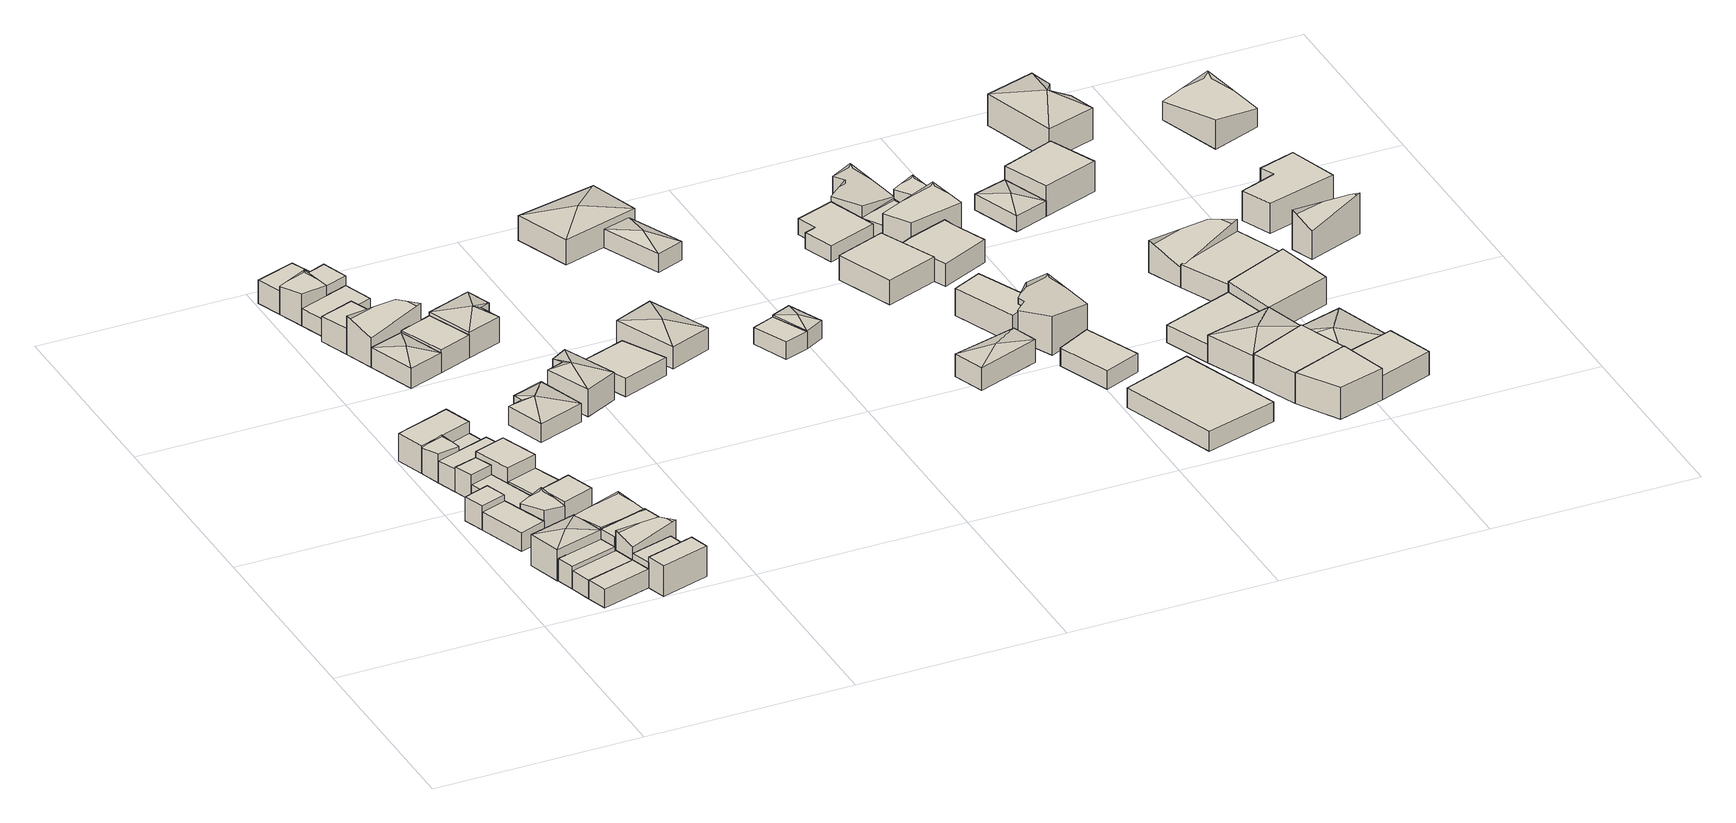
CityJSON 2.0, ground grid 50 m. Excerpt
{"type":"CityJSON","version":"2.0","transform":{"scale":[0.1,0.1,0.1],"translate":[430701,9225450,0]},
"CityObjects":{
"building1":{"type":"Building","attributes":{"Building Type":"Residential","Roof Shape":"flat","Roof Material":"Concrete Glazed Tile","Roof Material Code":1,"Roof Direction":"southwest","Building Height":5.97,"Roof Slope":9.4,"Footprint Area":35.3,"Solar PV Capacity Low":4.42,"Solar PV Capacity High":5.81,"Solar Annual Energy Low":6374,"Solar Annual Energy High":8400,"Suitable PV Area":26.39},"geometry":[{"type":"MultiSurface","lod":"2.2","boundaries":[[[0,1,2,3]],[[3,2,4,5]],[[2,1,6,4]],[[1,0,7,6]],[[0,3,5,7]],[[5,4,6,7]]]}]},
"building2":{"type":"Building","attributes":{"Building Type":"Residential","Roof Shape":"shed","Roof Material":"Concrete Glazed Tile","Roof Material Code":1,"Roof Direction":"southwest","Building Height":4.53,"Roof Slope":10.8,"Footprint Area":82.16,"Solar PV Capacity Low":10.29,"Solar PV Capacity High":13.51,"Solar Annual Energy Low":14834,"Solar Annual Energy High":19550,"Suitable PV Area":61.42},"geometry":[{"type":"MultiSurface","lod":"2.2","boundaries":[[[3,2,8,9]],[[9,8,10,11]],[[8,2,12,10]],[[2,3,13,12]],[[3,9,11,13]],[[11,10,12,13]]]}]},
"building3":{"type":"Building","attributes":{"Building Type":"Residential","Roof Shape":"hip","Roof Material":"Concrete Glazed Tile","Roof Material Code":1,"Roof Direction":"southwest","Building Height":7.78,"Roof Slope":23.1,"Footprint Area":104.64,"Solar PV Capacity Low":13.1,"Solar PV Capacity High":17.21,"Solar Annual Energy Low":18893,"Solar Annual Energy High":24899,"Suitable PV Area":78.22},"geometry":[{"type":"MultiSurface","lod":"2.2","boundaries":[[[14,15,16,17]],[[17,16,18,19]],[[16,15,20,18]],[[15,14,21,20]],[[14,17,19,21]],[[19,18,22]],[[18,20,22]],[[20,21,22]],[[21,19,22]]]}]},
"building4":{"type":"Building","attributes":{"Building Type":"Residential","Roof Shape":"shed","Roof Material":"Concrete Glazed Tile","Roof Material Code":1,"Roof Direction":"southwest","Building Height":5.47,"Roof Slope":16.7,"Footprint Area":54.41,"Solar PV Capacity Low":6.81,"Solar PV Capacity High":8.95,"Solar Annual Energy Low":9823,"Solar Annual Energy High":12946,"Suitable PV Area":40.67},"geometry":[{"type":"MultiSurface","lod":"2.2","boundaries":[[[17,23,24,25]],[[25,24,26,27]],[[24,23,28,26]],[[23,17,29,28]],[[17,25,27,29]],[[27,26,28,29]]]}]},
"building5":{"type":"Building","attributes":{"Building Type":"Residential","Roof Shape":"flat","Roof Material":"Concrete Glazed Tile","Roof Material Code":1,"Roof Direction":"southwest","Building Height":4.74,"Roof Slope":8.3,"Footprint Area":62.97,"Solar PV Capacity Low":7.88,"Solar PV Capacity High":10.36,"Solar Annual Energy Low":11370,"Solar Annual Energy High":14984,"Suitable PV Area":47.07},"geometry":[{"type":"MultiSurface","lod":"2.2","boundaries":[[[30,31,32,33]],[[33,32,34,35]],[[32,31,36,34]],[[31,30,37,36]],[[30,33,35,37]],[[35,34,36,37]]]}]},
"building6":{"type":"Building","attributes":{"Building Type":"Residential","Roof Shape":"flat","Roof Material":"Concrete Glazed Tile","Roof Material Code":1,"Roof Direction":"southwest","Building Height":4.65,"Roof Slope":8.5,"Footprint Area":68.17,"Solar PV Capacity Low":8.54,"Solar PV Capacity High":11.21,"Solar Annual Energy Low":12307,"Solar Annual Energy High":16220,"Suitable PV Area":50.96},"geometry":[{"type":"MultiSurface","lod":"2.2","boundaries":[[[38,24,31,30]],[[30,31,39,40]],[[31,24,41,39]],[[24,38,42,41]],[[38,30,40,42]],[[40,39,41,42]]]}]},
"building7":{"type":"Building","attributes":{"Building Type":"Residential","Roof Shape":"gable","Roof Material":"Concrete Glazed Tile","Roof Material Code":1,"Roof Direction":"southwest","Building Height":6.53,"Roof Slope":26.3,"Footprint Area":30.92,"Solar PV Capacity Low":3.87,"Solar PV Capacity High":5.08,"Solar Annual Energy Low":5582,"Solar Annual Energy High":7356,"Suitable PV Area":23.11},"geometry":[{"type":"MultiSurface","lod":"2.2","boundaries":[[[43,44,45,46]],[[46,45,47,48]],[[45,44,49,47]],[[44,43,50,49]],[[43,46,48,50]],[[48,47,49,50]]]}]},
"building8":{"type":"Building","attributes":{"Building Type":"Residential","Roof Shape":"shed","Roof Material":"Concrete Glazed Tile","Roof Material Code":1,"Roof Direction":"southwest","Building Height":6.14,"Roof Slope":17.9,"Footprint Area":29.72,"Solar PV Capacity Low":3.72,"Solar PV Capacity High":4.89,"Solar Annual Energy Low":5366,"Solar Annual Energy High":7072,"Suitable PV Area":22.22},"geometry":[{"type":"MultiSurface","lod":"2.2","boundaries":[[[51,52,53,54]],[[54,53,55,56]],[[53,52,57,55]],[[52,51,58,57]],[[51,54,56,58]],[[56,55,57,58]]]}]},
"building9":{"type":"Building","attributes":{"Building Type":"Residential","Roof Shape":"flat","Roof Material":"Concrete Glazed Tile","Roof Material Code":1,"Roof Direction":"southwest","Building Height":4,"Roof Slope":13.4,"Footprint Area":91.62,"Solar PV Capacity Low":11.47,"Solar PV Capacity High":15.07,"Solar Annual Energy Low":16541,"Solar Annual Energy High":21799,"Suitable PV Area":68.48},"geometry":[{"type":"MultiSurface","lod":"2.2","boundaries":[[[53,0,3,59,60,54]],[[54,60,61,62]],[[60,59,63,61]],[[59,3,64,63]],[[3,0,65,64]],[[0,53,66,65]],[[53,54,62,66]],[[62,61,63,64,65,66]]]}]},
"building10":{"type":"Building","attributes":{"Building Type":"Residential","Roof Shape":"gable","Roof Material":"Concrete Glazed Tile","Roof Material Code":1,"Roof Direction":"southwest","Building Height":5.98,"Roof Slope":34.2,"Footprint Area":44.26,"Solar PV Capacity Low":5.54,"Solar PV Capacity High":7.28,"Solar Annual Energy Low":7990,"Solar Annual Energy High":10530,"Suitable PV Area":33.08},"geometry":[{"type":"MultiSurface","lod":"2.2","boundaries":[[[67,59,9,68]],[[68,9,69,70]],[[9,59,71,69]],[[59,67,72,71]],[[67,68,70,72]],[[70,69,71,72]]]}]},
"building11":{"type":"Building","attributes":{"Building Type":"Residential","Roof Shape":"flat","Roof Material":"Concrete Glazed Tile","Roof Material Code":1,"Roof Direction":"southwest","Building Height":6.99,"Roof Slope":5.5,"Footprint Area":100.98,"Solar PV Capacity Low":12.64,"Solar PV Capacity High":16.61,"Solar Annual Energy Low":18231,"Solar Annual Energy High":24027,"Suitable PV Area":75.48},"geometry":[{"type":"MultiSurface","lod":"2.2","boundaries":[[[73,74,44,75]],[[75,44,76,77]],[[44,74,78,76]],[[74,73,79,78]],[[73,75,77,79]],[[77,76,78,79]]]}]},
"building12":{"type":"Building","attributes":{"Building Type":"Residential","Roof Shape":"shed","Roof Material":"Concrete Glazed Tile","Roof Material Code":1,"Roof Direction":"southwest","Building Height":5.39,"Roof Slope":18.7,"Footprint Area":74.22,"Solar PV Capacity Low":9.29,"Solar PV Capacity High":12.21,"Solar Annual Energy Low":13400,"Solar Annual Energy High":17660,"Suitable PV Area":55.48},"geometry":[{"type":"MultiSurface","lod":"2.2","boundaries":[[[52,80,81,45]],[[45,81,82,83]],[[81,80,84,82]],[[80,52,85,84]],[[52,45,83,85]],[[83,82,84,85]]]}]},
"building13":{"type":"Building","attributes":{"Building Type":"Residential","Roof Shape":"flat","Roof Material":"Concrete Glazed Tile","Roof Material Code":1,"Roof Direction":"southwest","Building Height":4.09,"Roof Slope":6.6,"Footprint Area":41.52,"Solar PV Capacity Low":5.2,"Solar PV Capacity High":6.83,"Solar Annual Energy Low":7497,"Solar Annual Energy High":9880,"Suitable PV Area":31.04},"geometry":[{"type":"MultiSurface","lod":"2.2","boundaries":[[[75,43,46,81]],[[81,46,86,87]],[[46,43,88,86]],[[43,75,89,88]],[[75,81,87,89]],[[87,86,88,89]]]}]},
"building14":{"type":"Building","attributes":{"Building Type":"Residential","Roof Shape":"flat","Roof Material":"Clay Tile Shingle","Roof Material Code":3,"Roof Direction":"southwest","Building Height":6.3,"Roof Slope":10.6,"Footprint Area":54.49,"Solar PV Capacity Low":6.82,"Solar PV Capacity High":8.96,"Solar Annual Energy Low":9837,"Solar Annual Energy High":12965,"Suitable PV Area":40.73},"geometry":[{"type":"MultiSurface","lod":"2.2","boundaries":[[[90,30,33,91]],[[91,33,92,93]],[[33,30,94,92]],[[30,90,95,94]],[[90,91,93,95]],[[93,92,94,95]]]}]},
"building15":{"type":"Building","attributes":{"Building Type":"Residential","Roof Shape":"shed","Roof Material":"Concrete Glazed Tile","Roof Material Code":1,"Roof Direction":"southwest","Building Height":7.51,"Roof Slope":14.4,"Footprint Area":80.77,"Solar PV Capacity Low":10.11,"Solar PV Capacity High":13.28,"Solar Annual Energy Low":14582,"Solar Annual Energy High":19218,"Suitable PV Area":60.37},"geometry":[{"type":"MultiSurface","lod":"2.2","boundaries":[[[96,97,98,80,99,51]],[[51,99,100,101]],[[99,80,102,100]],[[80,98,103,102]],[[98,97,104,103]],[[97,96,105,104]],[[96,51,101,105]],[[101,100,102,103,104,105]]]}]},
"building16":{"type":"Building","attributes":{"Building Type":"Residential","Roof Shape":"shed","Roof Material":"Concrete Glazed Tile","Roof Material Code":1,"Roof Direction":"southwest","Building Height":7.92,"Roof Slope":10.6,"Footprint Area":57.51,"Solar PV Capacity Low":7.2,"Solar PV Capacity High":9.46,"Solar Annual Energy Low":10383,"Solar Annual Energy High":13684,"Suitable PV Area":42.99},"geometry":[{"type":"MultiSurface","lod":"2.2","boundaries":[[[106,17,25,38,107]],[[107,38,108,109]],[[38,25,110,108]],[[25,17,111,110]],[[17,106,112,111]],[[106,107,109,112]],[[109,108,110,111,112]]]}]},
"building17":{"type":"Building","attributes":{"Building Type":"Residential","Roof Shape":"gable","Roof Material":"Concrete Glazed Tile","Roof Material Code":1,"Roof Direction":"southwest","Building Height":7.46,"Roof Slope":29.3,"Footprint Area":107.85,"Solar PV Capacity Low":13.5,"Solar PV Capacity High":17.74,"Solar Annual Energy Low":19471,"Solar Annual Energy High":25661,"Suitable PV Area":80.61},"geometry":[{"type":"MultiSurface","lod":"2.2","boundaries":[[[17,106,113,14]],[[14,113,114,115]],[[113,106,116,114]],[[106,17,117,116]],[[17,14,115,117]],[[115,114,116,117]]]}]},
"building18":{"type":"Building","attributes":{"Building Type":"Residential","Roof Shape":"shed","Roof Material":"Clay Tile Shingle","Roof Material Code":3,"Roof Direction":"southwest","Building Height":4.3,"Roof Slope":17.1,"Footprint Area":82.78,"Solar PV Capacity Low":10.36,"Solar PV Capacity High":13.61,"Solar Annual Energy Low":14946,"Solar Annual Energy High":19697,"Suitable PV Area":61.88},"geometry":[{"type":"MultiSurface","lod":"2.2","boundaries":[[[97,96,67,118]],[[118,67,119,120]],[[67,96,121,119]],[[96,97,122,121]],[[97,118,120,122]],[[120,119,121,122]]]}]},
"building19":{"type":"Building","attributes":{"Building Type":"Residential","Roof Shape":"flat","Roof Material":"Clay Tile Shingle","Roof Material Code":3,"Roof Direction":"southwest","Building Height":7.68,"Roof Slope":14.6,"Footprint Area":61.36,"Solar PV Capacity Low":7.68,"Solar PV Capacity High":10.09,"Solar Annual Energy Low":11078,"Solar Annual Energy High":14600,"Suitable PV Area":45.87},"geometry":[{"type":"MultiSurface","lod":"2.2","boundaries":[[[123,33,124,125]],[[125,124,126,127]],[[124,33,128,126]],[[33,123,129,128]],[[123,125,127,129]],[[127,126,128,129]]]}]},
"building20":{"type":"Building","attributes":{"Building Type":"Residential","Roof Shape":"gable","Roof Material":"Concrete Glazed Tile","Roof Material Code":1,"Roof Direction":"southwest","Building Height":7.89,"Roof Slope":28.9,"Footprint Area":67.42,"Solar PV Capacity Low":8.44,"Solar PV Capacity High":11.09,"Solar Annual Energy Low":12173,"Solar Annual Energy High":16043,"Suitable PV Area":50.4},"geometry":[{"type":"MultiSurface","lod":"2.2","boundaries":[[[107,38,30,130]],[[130,30,131,132]],[[30,38,133,131]],[[38,107,134,133]],[[107,130,132,134]],[[132,131,133,134]]]}]},
"building21":{"type":"Building","attributes":{"Building Type":"Residential","Roof Shape":"flat","Roof Material":"Concrete Glazed Tile","Roof Material Code":1,"Roof Direction":"southwest","Building Height":6.98,"Roof Slope":5.3,"Footprint Area":59.63,"Solar PV Capacity Low":7.47,"Solar PV Capacity High":9.81,"Solar Annual Energy Low":10765,"Solar Annual Energy High":14188,"Suitable PV Area":44.57},"geometry":[{"type":"MultiSurface","lod":"2.2","boundaries":[[[118,67,68,135]],[[135,68,136,137]],[[68,67,138,136]],[[67,118,139,138]],[[118,135,137,139]],[[137,136,138,139]]]}]},
"building22":{"type":"Building","attributes":{"Building Type":"Residential","Roof Shape":"gable","Roof Material":"Concrete Glazed Tile","Roof Material Code":1,"Roof Direction":"southwest","Building Height":7.04,"Roof Slope":25.9,"Footprint Area":48.81,"Solar PV Capacity Low":6.11,"Solar PV Capacity High":8.03,"Solar Annual Energy Low":8813,"Solar Annual Energy High":11614,"Suitable PV Area":36.49},"geometry":[{"type":"MultiSurface","lod":"2.2","boundaries":[[[140,141,142,143]],[[143,142,144,145]],[[142,141,146,144]],[[141,140,147,146]],[[140,143,145,147]],[[145,144,146,147]]]}]},
"building23":{"type":"Building","attributes":{"Building Type":"Residential","Roof Shape":"shed","Roof Material":"Concrete Glazed Tile","Roof Material Code":1,"Roof Direction":"southwest","Building Height":6.28,"Roof Slope":12.7,"Footprint Area":67.42,"Solar PV Capacity Low":8.44,"Solar PV Capacity High":11.09,"Solar Annual Energy Low":12172,"Solar Annual Energy High":16042,"Suitable PV Area":50.4},"geometry":[{"type":"MultiSurface","lod":"2.2","boundaries":[[[148,149,150,151]],[[151,150,152,153]],[[150,149,154,152]],[[149,148,155,154]],[[148,151,153,155]],[[153,152,154,155]]]}]},
"building24":{"type":"Building","attributes":{"Building Type":"Residential","Roof Shape":"hip","Roof Material":"Concrete Glazed Tile","Roof Material Code":1,"Roof Direction":"southwest","Building Height":4.96,"Roof Slope":27.2,"Footprint Area":107.95,"Solar PV Capacity Low":13.52,"Solar PV Capacity High":17.75,"Solar Annual Energy Low":19490,"Solar Annual Energy High":25687,"Suitable PV Area":80.7},"geometry":[{"type":"MultiSurface","lod":"2.2","boundaries":[[[156,157,158,159]],[[159,158,160,161]],[[158,157,162,160]],[[157,156,163,162]],[[156,159,161,163]],[[161,160,164]],[[160,162,164]],[[162,163,164]],[[163,161,164]]]}]},
"building25":{"type":"Building","attributes":{"Building Type":"Residential","Roof Shape":"shed","Roof Material":"Concrete Glazed Tile","Roof Material Code":1,"Roof Direction":"southwest","Building Height":5.67,"Roof Slope":15.8,"Footprint Area":66.38,"Solar PV Capacity Low":8.31,"Solar PV Capacity High":10.92,"Solar Annual Energy Low":11984,"Solar Annual Energy High":15794,"Suitable PV Area":49.62},"geometry":[{"type":"MultiSurface","lod":"2.2","boundaries":[[[165,166,141,167]],[[167,141,168,169]],[[141,166,170,168]],[[166,165,171,170]],[[165,167,169,171]],[[169,168,170,171]]]}]},
"building26":{"type":"Building","attributes":{"Building Type":"Residential","Roof Shape":"flat","Roof Material":"Concrete Glazed Tile","Roof Material Code":1,"Roof Direction":"southwest","Building Height":4.38,"Roof Slope":13.4,"Footprint Area":99.55,"Solar PV Capacity Low":12.46,"Solar PV Capacity High":16.37,"Solar Annual Energy Low":17974,"Solar Annual Energy High":23688,"Suitable PV Area":74.42},"geometry":[{"type":"MultiSurface","lod":"2.2","boundaries":[[[172,142,173,174]],[[174,173,175,176]],[[173,142,177,175]],[[142,172,178,177]],[[172,174,176,178]],[[176,175,177,178]]]}]},
"building27":{"type":"Building","attributes":{"Building Type":"Residential","Roof Shape":"gable","Roof Material":"Concrete Glazed Tile","Roof Material Code":1,"Roof Direction":"southwest","Building Height":7.41,"Roof Slope":26.7,"Footprint Area":111.31,"Solar PV Capacity Low":13.94,"Solar PV Capacity High":18.31,"Solar Annual Energy Low":20097,"Solar Annual Energy High":26486,"Suitable PV Area":83.21},"geometry":[{"type":"MultiSurface","lod":"2.2","boundaries":[[[179,150,157,180]],[[180,157,181,182]],[[157,150,183,181]],[[150,179,184,183]],[[179,180,182,184]],[[182,181,183,184]]]}]},
"building28":{"type":"Building","attributes":{"Building Type":"Residential","Roof Shape":"flat","Roof Material":"Concrete Glazed Tile","Roof Material Code":1,"Roof Direction":"southwest","Building Height":6.79,"Roof Slope":8.2,"Footprint Area":39.91,"Solar PV Capacity Low":5,"Solar PV Capacity High":6.56,"Solar Annual Energy Low":7206,"Solar Annual Energy High":9496,"Suitable PV Area":29.83},"geometry":[{"type":"MultiSurface","lod":"2.2","boundaries":[[[185,140,143,172]],[[172,143,186,187]],[[143,140,188,186]],[[140,185,189,188]],[[185,172,187,189]],[[187,186,188,189]]]}]},
"building29":{"type":"Building","attributes":{"Building Type":"Residential","Roof Shape":"hip","Roof Material":"Concrete Glazed Tile","Roof Material Code":1,"Roof Direction":"southwest","Building Height":4.72,"Roof Slope":27.5,"Footprint Area":139.56,"Solar PV Capacity Low":17.47,"Solar PV Capacity High":22.95,"Solar Annual Energy Low":25197,"Solar Annual Energy High":33208,"Suitable PV Area":104.32},"geometry":[{"type":"MultiSurface","lod":"2.2","boundaries":[[[190,191,192,193,194,195]],[[195,194,196,197]],[[194,193,198,196]],[[193,192,199,198]],[[192,191,200,199]],[[191,190,201,200]],[[190,195,197,201]],[[197,196,202]],[[196,198,202]],[[198,199,202]],[[199,200,202]],[[200,201,202]],[[201,197,202]]]}]},
"building30":{"type":"Building","attributes":{"Building Type":"Residential","Roof Shape":"shed","Roof Material":"Concrete Glazed Tile","Roof Material Code":1,"Roof Direction":"southwest","Building Height":5.47,"Roof Slope":16.6,"Footprint Area":102.98,"Solar PV Capacity Low":12.89,"Solar PV Capacity High":16.93,"Solar Annual Energy Low":18592,"Solar Annual Energy High":24502,"Suitable PV Area":76.97},"geometry":[{"type":"MultiSurface","lod":"2.2","boundaries":[[[203,156,159,204]],[[204,159,205,206]],[[159,156,207,205]],[[156,203,208,207]],[[203,204,206,208]],[[206,205,207,208]]]}]},
"building31":{"type":"Building","attributes":{"Building Type":"Residential","Roof Shape":"hip","Roof Material":"Concrete Glazed Tile","Roof Material Code":1,"Roof Direction":"southwest","Building Height":6.41,"Roof Slope":23.9,"Footprint Area":124.69,"Solar PV Capacity Low":15.61,"Solar PV Capacity High":20.51,"Solar Annual Energy Low":22513,"Solar Annual Energy High":29670,"Suitable PV Area":93.21},"geometry":[{"type":"MultiSurface","lod":"2.2","boundaries":[[[209,210,211,203,204,212]],[[212,204,213,214]],[[204,203,215,213]],[[203,211,216,215]],[[211,210,217,216]],[[210,209,218,217]],[[209,212,214,218]],[[214,213,219]],[[213,215,219]],[[215,216,219]],[[216,217,219]],[[217,218,219]],[[218,214,219]]]}]},
"building32":{"type":"Building","attributes":{"Building Type":"Residential","Roof Shape":"hip","Roof Material":"Concrete Glazed Tile","Roof Material Code":1,"Roof Direction":"southwest","Building Height":6.86,"Roof Slope":24.6,"Footprint Area":112.87,"Solar PV Capacity Low":14.13,"Solar PV Capacity High":18.56,"Solar Annual Energy Low":20378,"Solar Annual Energy High":26857,"Suitable PV Area":84.37},"geometry":[{"type":"MultiSurface","lod":"2.2","boundaries":[[[220,221,222,223,224,225]],[[225,224,226,227]],[[224,223,228,226]],[[223,222,229,228]],[[222,221,230,229]],[[221,220,231,230]],[[220,225,227,231]],[[227,226,232]],[[226,228,232]],[[228,229,232]],[[229,230,232]],[[230,231,232]],[[231,227,232]]]}]},
"building33":{"type":"Building","attributes":{"Building Type":"Residential","Roof Shape":"shed","Roof Material":"Concrete Glazed Tile","Roof Material Code":1,"Roof Direction":"southwest","Building Height":4.25,"Roof Slope":13.9,"Footprint Area":141.46,"Solar PV Capacity Low":17.71,"Solar PV Capacity High":23.26,"Solar Annual Energy Low":25539,"Solar Annual Energy High":33659,"Suitable PV Area":105.74},"geometry":[{"type":"MultiSurface","lod":"2.2","boundaries":[[[233,234,235,236]],[[236,235,237,238]],[[235,234,239,237]],[[234,233,240,239]],[[233,236,238,240]],[[238,237,239,240]]]}]},
"building34":{"type":"Building","attributes":{"Building Type":"Residential","Roof Shape":"hip","Roof Material":"Concrete Glazed Tile","Roof Material Code":1,"Roof Direction":"southwest","Building Height":5.49,"Roof Slope":21.9,"Footprint Area":178.25,"Solar PV Capacity Low":22.32,"Solar PV Capacity High":29.31,"Solar Annual Energy Low":32182,"Solar Annual Energy High":42413,"Suitable PV Area":133.24},"geometry":[{"type":"MultiSurface","lod":"2.2","boundaries":[[[241,242,243,244]],[[244,243,245,246]],[[243,242,247,245]],[[242,241,248,247]],[[241,244,246,248]],[[246,245,249]],[[245,247,249]],[[247,248,249]],[[248,246,249]]]}]},
"building35":{"type":"Building","attributes":{"Building Type":"Residential","Roof Shape":"hip","Roof Material":"Concrete Glazed Tile","Roof Material Code":1,"Roof Direction":"southwest","Building Height":6.19,"Roof Slope":27.7,"Footprint Area":270.93,"Solar PV Capacity Low":33.92,"Solar PV Capacity High":44.55,"Solar Annual Energy Low":48915,"Solar Annual Energy High":64466,"Suitable PV Area":202.52},"geometry":[{"type":"MultiSurface","lod":"2.2","boundaries":[[[250,251,252,253]],[[253,252,254,255]],[[252,251,256,254]],[[251,250,257,256]],[[250,253,255,257]],[[255,254,258]],[[254,256,258]],[[256,257,258]],[[257,255,258]]]}]},
"building36":{"type":"Building","attributes":{"Building Type":"Residential","Roof Shape":"shed","Roof Material":"Concrete Glazed Tile","Roof Material Code":1,"Roof Direction":"southwest","Building Height":4.12,"Roof Slope":15,"Footprint Area":59.63,"Solar PV Capacity Low":7.47,"Solar PV Capacity High":9.81,"Solar Annual Energy Low":10766,"Solar Annual Energy High":14188,"Suitable PV Area":44.57},"geometry":[{"type":"MultiSurface","lod":"2.2","boundaries":[[[259,260,261,262]],[[262,261,263,264]],[[261,260,265,263]],[[260,259,266,265]],[[259,262,264,266]],[[264,263,265,266]]]}]},
"building37":{"type":"Building","attributes":{"Building Type":"Residential","Roof Shape":"hip","Roof Material":"Concrete Glazed Tile","Roof Material Code":1,"Roof Direction":"southwest","Building Height":4.67,"Roof Slope":25,"Footprint Area":108.48,"Solar PV Capacity Low":13.58,"Solar PV Capacity High":17.84,"Solar Annual Energy Low":19586,"Solar Annual Energy High":25812,"Suitable PV Area":81.09},"geometry":[{"type":"MultiSurface","lod":"2.2","boundaries":[[[267,268,269,270]],[[270,269,271,272]],[[269,268,273,271]],[[268,267,274,273]],[[267,270,272,274]],[[272,271,275]],[[271,273,275]],[[273,274,275]],[[274,272,275]]]}]},
"building38":{"type":"Building","attributes":{"Building Type":"Residential","Roof Shape":"hip","Roof Material":"Concrete Glazed Tile","Roof Material Code":1,"Roof Direction":"southwest","Building Height":4.53,"Roof Slope":23.6,"Footprint Area":50.25,"Solar PV Capacity Low":6.29,"Solar PV Capacity High":8.26,"Solar Annual Energy Low":9072,"Solar Annual Energy High":11956,"Suitable PV Area":37.56},"geometry":[{"type":"MultiSurface","lod":"2.2","boundaries":[[[260,276,277,261]],[[261,277,278,279]],[[277,276,280,278]],[[276,260,281,280]],[[260,261,279,281]],[[279,278,282]],[[278,280,282]],[[280,281,282]],[[281,279,282]]]}]},
"building39":{"type":"Building","attributes":{"Building Type":"Residential","Roof Shape":"hip","Roof Material":"Concrete Glazed Tile","Roof Material Code":1,"Roof Direction":"southwest","Building Height":5.69,"Roof Slope":22,"Footprint Area":120.3,"Solar PV Capacity Low":15.06,"Solar PV Capacity High":19.78,"Solar Annual Energy Low":21719,"Solar Annual Energy High":28624,"Suitable PV Area":89.92},"geometry":[{"type":"MultiSurface","lod":"2.2","boundaries":[[[283,284,285,286]],[[286,285,287,288]],[[285,284,289,287]],[[284,283,290,289]],[[283,286,288,290]],[[288,287,291]],[[287,289,291]],[[289,290,291]],[[290,288,291]]]}]},
"building40":{"type":"Building","attributes":{"Building Type":"Residential","Roof Shape":"flat","Roof Material":"Concrete Glazed Tile","Roof Material Code":1,"Roof Direction":"southwest","Building Height":6.17,"Roof Slope":5.8,"Footprint Area":197.35,"Solar PV Capacity Low":24.71,"Solar PV Capacity High":32.45,"Solar Annual Energy Low":35631,"Solar Annual Energy High":46958,"Suitable PV Area":147.52},"geometry":[{"type":"MultiSurface","lod":"2.2","boundaries":[[[292,293,294,295]],[[295,294,296,297]],[[294,293,298,296]],[[293,292,299,298]],[[292,295,297,299]],[[297,296,298,299]]]}]},
"building41":{"type":"Building","attributes":{"Building Type":"Residential","Roof Shape":"flat","Roof Material":"Concrete Glazed Tile","Roof Material Code":1,"Roof Direction":"southwest","Building Height":4.01,"Roof Slope":5.2,"Footprint Area":148.77,"Solar PV Capacity Low":18.63,"Solar PV Capacity High":24.46,"Solar Annual Energy Low":26859,"Solar Annual Energy High":35398,"Suitable PV Area":111.2},"geometry":[{"type":"MultiSurface","lod":"2.2","boundaries":[[[300,301,302,303,304,305]],[[305,304,306,307]],[[304,303,308,306]],[[303,302,309,308]],[[302,301,310,309]],[[301,300,311,310]],[[300,305,307,311]],[[307,306,308,309,310,311]]]}]},
"building42":{"type":"Building","attributes":{"Building Type":"Residential","Roof Shape":"shed","Roof Material":"Concrete Glazed Tile","Roof Material Code":1,"Roof Direction":"southwest","Building Height":6.71,"Roof Slope":18.1,"Footprint Area":127.02,"Solar PV Capacity Low":15.9,"Solar PV Capacity High":20.89,"Solar Annual Energy Low":22932,"Solar Annual Energy High":30222,"Suitable PV Area":94.94},"geometry":[{"type":"MultiSurface","lod":"2.2","boundaries":[[[312,313,314,315,316,317]],[[317,316,318,319]],[[316,315,320,318]],[[315,314,321,320]],[[314,313,322,321]],[[313,312,323,322]],[[312,317,319,323]],[[319,318,320,321,322,323]]]}]},
"building43":{"type":"Building","attributes":{"Building Type":"Residential","Roof Shape":"flat","Roof Material":"Concrete Glazed Tile","Roof Material Code":1,"Roof Direction":"southwest","Building Height":4.59,"Roof Slope":8.3,"Footprint Area":135.42,"Solar PV Capacity Low":16.96,"Solar PV Capacity High":22.27,"Solar Annual Energy Low":24449,"Solar Annual Energy High":32221,"Suitable PV Area":101.22},"geometry":[{"type":"MultiSurface","lod":"2.2","boundaries":[[[324,325,326,327]],[[327,326,328,329]],[[326,325,330,328]],[[325,324,331,330]],[[324,327,329,331]],[[329,328,330,331]]]}]},
"building44":{"type":"Building","attributes":{"Building Type":"Residential","Roof Shape":"gable","Roof Material":"Concrete Glazed Tile","Roof Material Code":1,"Roof Direction":"southwest","Building Height":7.47,"Roof Slope":31.9,"Footprint Area":146.38,"Solar PV Capacity Low":18.33,"Solar PV Capacity High":24.07,"Solar Annual Energy Low":26427,"Solar Annual Energy High":34829,"Suitable PV Area":109.42},"geometry":[{"type":"MultiSurface","lod":"2.2","boundaries":[[[332,333,315,314,313,334,335]],[[335,334,336,337]],[[334,313,338,336]],[[313,314,339,338]],[[314,315,340,339]],[[315,333,341,340]],[[333,332,342,341]],[[332,335,337,342]],[[337,336,338,339,340,341,342]]]}]},
"building45":{"type":"Building","attributes":{"Building Type":"Residential","Roof Shape":"flat","Roof Material":"Concrete Glazed Tile","Roof Material Code":1,"Roof Direction":"southwest","Building Height":5.69,"Roof Slope":10.2,"Footprint Area":163.65,"Solar PV Capacity Low":20.49,"Solar PV Capacity High":26.91,"Solar Annual Energy Low":29546,"Solar Annual Energy High":38939,"Suitable PV Area":122.33},"geometry":[{"type":"MultiSurface","lod":"2.2","boundaries":[[[343,293,344,345,346,347,348]],[[348,347,349,350]],[[347,346,351,349]],[[346,345,352,351]],[[345,344,353,352]],[[344,293,354,353]],[[293,343,355,354]],[[343,348,350,355]],[[350,349,351,352,353,354,355]]]}]},
"building46":{"type":"Building","attributes":{"Building Type":"Residential","Roof Shape":"flat","Roof Material":"Concrete Glazed Tile","Roof Material Code":1,"Roof Direction":"southwest","Building Height":5.02,"Roof Slope":13.2,"Footprint Area":469.18,"Solar PV Capacity Low":58.74,"Solar PV Capacity High":77.16,"Solar Annual Energy Low":84707,"Solar Annual Energy High":111637,"Suitable PV Area":350.71},"geometry":[{"type":"MultiSurface","lod":"2.2","boundaries":[[[356,357,358,359]],[[359,358,360,361]],[[358,357,362,360]],[[357,356,363,362]],[[356,359,361,363]],[[361,360,362,363]]]}]},
"building47":{"type":"Building","attributes":{"Building Type":"Residential","Roof Shape":"gable","Roof Material":"Concrete Glazed Tile","Roof Material Code":1,"Roof Direction":"southwest","Building Height":4.11,"Roof Slope":25.7,"Footprint Area":58.19,"Solar PV Capacity Low":7.29,"Solar PV Capacity High":9.57,"Solar Annual Energy Low":10505,"Solar Annual Energy High":13845,"Suitable PV Area":43.5},"geometry":[{"type":"MultiSurface","lod":"2.2","boundaries":[[[364,365,366,367]],[[367,366,368,369]],[[366,365,370,368]],[[365,364,371,370]],[[364,367,369,371]],[[369,368,370,371]]]}]},
"building48":{"type":"Building","attributes":{"Building Type":"Residential","Roof Shape":"gable","Roof Material":"Concrete Glazed Tile","Roof Material Code":1,"Roof Direction":"southwest","Building Height":5.29,"Roof Slope":32.5,"Footprint Area":110.41,"Solar PV Capacity Low":13.82,"Solar PV Capacity High":18.16,"Solar Annual Energy Low":19933,"Solar Annual Energy High":26270,"Suitable PV Area":82.53},"geometry":[{"type":"MultiSurface","lod":"2.2","boundaries":[[[372,373,374,300,365,364]],[[364,365,375,376]],[[365,300,377,375]],[[300,374,378,377]],[[374,373,379,378]],[[373,372,380,379]],[[372,364,376,380]],[[376,375,377,378,379,380]]]}]},
"building49":{"type":"Building","attributes":{"Building Type":"Residential","Roof Shape":"gable","Roof Material":"Concrete Glazed Tile","Roof Material Code":1,"Roof Direction":"southwest","Building Height":7.84,"Roof Slope":34.4,"Footprint Area":131.34,"Solar PV Capacity Low":16.44,"Solar PV Capacity High":21.6,"Solar Annual Energy Low":23713,"Solar Annual Energy High":31251,"Suitable PV Area":98.18},"geometry":[{"type":"MultiSurface","lod":"2.2","boundaries":[[[381,366,348,382]],[[382,348,383,384]],[[348,366,385,383]],[[366,381,386,385]],[[381,382,384,386]],[[384,383,385,386]]]}]},
"building50":{"type":"Building","attributes":{"Building Type":"Residential","Roof Shape":"gable","Roof Material":"Concrete Glazed Tile","Roof Material Code":1,"Roof Direction":"southwest","Building Height":7.12,"Roof Slope":31.8,"Footprint Area":34.16,"Solar PV Capacity Low":4.28,"Solar PV Capacity High":5.62,"Solar Annual Energy Low":6168,"Solar Annual Energy High":8129,"Suitable PV Area":25.54},"geometry":[{"type":"MultiSurface","lod":"2.2","boundaries":[[[387,364,367,381]],[[381,367,388,389]],[[367,364,390,388]],[[364,387,391,390]],[[387,381,389,391]],[[389,388,390,391]]]}]},
"building51":{"type":"Building","attributes":{"Building Type":"Residential","Roof Shape":"hip","Roof Material":"Concrete Glazed Tile","Roof Material Code":1,"Roof Direction":"southwest","Building Height":7.03,"Roof Slope":20,"Footprint Area":194.74,"Solar PV Capacity Low":24.38,"Solar PV Capacity High":32.03,"Solar Annual Energy Low":35160,"Solar Annual Energy High":46338,"Suitable PV Area":145.57},"geometry":[{"type":"MultiSurface","lod":"2.2","boundaries":[[[392,393,394,395]],[[395,394,396,397]],[[394,393,398,396]],[[393,392,399,398]],[[392,395,397,399]],[[397,396,400]],[[396,398,400]],[[398,399,400]],[[399,397,400]]]}]},
"building52":{"type":"Building","attributes":{"Building Type":"Residential","Roof Shape":"shed","Roof Material":"Concrete Glazed Tile","Roof Material Code":1,"Roof Direction":"southwest","Building Height":4.2,"Roof Slope":13.2,"Footprint Area":233.7,"Solar PV Capacity Low":29.26,"Solar PV Capacity High":38.43,"Solar Annual Energy Low":42192,"Solar Annual Energy High":55606,"Suitable PV Area":174.69},"geometry":[{"type":"MultiSurface","lod":"2.2","boundaries":[[[401,395,394,402]],[[402,394,403,404]],[[394,395,405,403]],[[395,401,406,405]],[[401,402,404,406]],[[404,403,405,406]]]}]},
"building53":{"type":"Building","attributes":{"Building Type":"Residential","Roof Shape":"hip","Roof Material":"Concrete Glazed Tile","Roof Material Code":1,"Roof Direction":"southwest","Building Height":4.05,"Roof Slope":29.7,"Footprint Area":109.04,"Solar PV Capacity Low":13.65,"Solar PV Capacity High":17.93,"Solar Annual Energy Low":19687,"Solar Annual Energy High":25946,"Suitable PV Area":81.51},"geometry":[{"type":"MultiSurface","lod":"2.2","boundaries":[[[407,408,409,410]],[[410,409,411,412]],[[409,408,413,411]],[[408,407,414,413]],[[407,410,412,414]],[[412,411,415]],[[411,413,415]],[[413,414,415]],[[414,412,415]]]}]},
"building54":{"type":"Building","attributes":{"Building Type":"Residential","Roof Shape":"shed","Roof Material":"Concrete Glazed Tile","Roof Material Code":1,"Roof Direction":"southwest","Building Height":7.35,"Roof Slope":12.4,"Footprint Area":196.01,"Solar PV Capacity Low":24.54,"Solar PV Capacity High":32.23,"Solar Annual Energy Low":35389,"Solar Annual Energy High":46640,"Suitable PV Area":146.52},"geometry":[{"type":"MultiSurface","lod":"2.2","boundaries":[[[416,417,393,392]],[[392,393,418,419]],[[393,417,420,418]],[[417,416,421,420]],[[416,392,419,421]],[[419,418,420,421]]]}]},
"building55":{"type":"Building","attributes":{"Building Type":"Residential","Roof Shape":"shed","Roof Material":"Concrete Glazed Tile","Roof Material Code":1,"Roof Direction":"southwest","Building Height":7.72,"Roof Slope":10.8,"Footprint Area":162.85,"Solar PV Capacity Low":20.39,"Solar PV Capacity High":26.78,"Solar Annual Energy Low":29402,"Solar Annual Energy High":38750,"Suitable PV Area":121.73},"geometry":[{"type":"MultiSurface","lod":"2.2","boundaries":[[[422,423,417,416]],[[416,417,424,425]],[[417,423,426,424]],[[423,422,427,426]],[[422,416,425,427]],[[425,424,426,427]]]}]},
"building56":{"type":"Building","attributes":{"Building Type":"Residential","Roof Shape":"shed","Roof Material":"Concrete Glazed Tile","Roof Material Code":1,"Roof Direction":"southwest","Building Height":7.27,"Roof Slope":14.7,"Footprint Area":184.04,"Solar PV Capacity Low":23.04,"Solar PV Capacity High":30.26,"Solar Annual Energy Low":33227,"Solar Annual Energy High":43790,"Suitable PV Area":137.57},"geometry":[{"type":"MultiSurface","lod":"2.2","boundaries":[[[408,428,429,409]],[[409,429,430,431]],[[429,428,432,430]],[[428,408,433,432]],[[408,409,431,433]],[[431,430,432,433]]]}]},
"building57":{"type":"Building","attributes":{"Building Type":"Residential","Roof Shape":"hip","Roof Material":"Concrete Glazed Tile","Roof Material Code":1,"Roof Direction":"southwest","Building Height":4.21,"Roof Slope":24.4,"Footprint Area":224.94,"Solar PV Capacity Low":28.16,"Solar PV Capacity High":36.99,"Solar Annual Energy Low":40611,"Solar Annual Energy High":53522,"Suitable PV Area":168.14},"geometry":[{"type":"MultiSurface","lod":"2.2","boundaries":[[[393,417,434,435,436]],[[436,435,437,438]],[[435,434,439,437]],[[434,417,440,439]],[[417,393,441,440]],[[393,436,438,441]],[[438,437,442]],[[437,439,442]],[[439,440,442]],[[440,441,442]],[[441,438,442]]]}]},
"building58":{"type":"Building","attributes":{"Building Type":"Residential","Roof Shape":"gable","Roof Material":"Concrete Glazed Tile","Roof Material Code":1,"Roof Direction":"southwest","Building Height":5.13,"Roof Slope":25.4,"Footprint Area":162.61,"Solar PV Capacity Low":20.36,"Solar PV Capacity High":26.74,"Solar Annual Energy Low":29358,"Solar Annual Energy High":38691,"Suitable PV Area":121.55},"geometry":[{"type":"MultiSurface","lod":"2.2","boundaries":[[[443,444,445,446]],[[446,445,447,448]],[[445,444,449,447]],[[444,443,450,449]],[[443,446,448,450]],[[448,447,449,450]]]}]},
"building59":{"type":"Building","attributes":{"Building Type":"Residential","Roof Shape":"shed","Roof Material":"Concrete Glazed Tile","Roof Material Code":1,"Roof Direction":"southwest","Building Height":5.65,"Roof Slope":16.2,"Footprint Area":174.78,"Solar PV Capacity Low":21.88,"Solar PV Capacity High":28.74,"Solar Annual Energy Low":31555,"Solar Annual Energy High":41587,"Suitable PV Area":130.65},"geometry":[{"type":"MultiSurface","lod":"2.2","boundaries":[[[417,423,451,434]],[[434,451,452,453]],[[451,423,454,452]],[[423,417,455,454]],[[417,434,453,455]],[[453,452,454,455]]]}]},
"building60":{"type":"Building","attributes":{"Building Type":"Residential","Roof Shape":"shed","Roof Material":"Concrete Glazed Tile","Roof Material Code":1,"Roof Direction":"southwest","Building Height":5.61,"Roof Slope":14.2,"Footprint Area":245.55,"Solar PV Capacity Low":30.74,"Solar PV Capacity High":40.38,"Solar Annual Energy Low":44333,"Solar Annual Energy High":58427,"Suitable PV Area":183.55},"geometry":[{"type":"MultiSurface","lod":"2.2","boundaries":[[[402,456,444,443]],[[443,444,457,458]],[[444,456,459,457]],[[456,402,460,459]],[[402,443,458,460]],[[458,457,459,460]]]}]},
"building61":{"type":"Building","attributes":{"Building Type":"Residential","Roof Shape":"flat","Roof Material":"Concrete Glazed Tile","Roof Material Code":1,"Roof Direction":"southwest","Building Height":6.95,"Roof Slope":7.8,"Footprint Area":246.78,"Solar PV Capacity Low":30.9,"Solar PV Capacity High":40.58,"Solar Annual Energy Low":44554,"Solar Annual Energy High":58719,"Suitable PV Area":184.47},"geometry":[{"type":"MultiSurface","lod":"2.2","boundaries":[[[461,456,402,394]],[[394,402,462,463]],[[402,456,464,462]],[[456,461,465,464]],[[461,394,463,465]],[[463,462,464,465]]]}]},
"building62":{"type":"Building","attributes":{"Building Type":"Residential","Roof Shape":"hip","Roof Material":"Concrete Glazed Tile","Roof Material Code":1,"Roof Direction":"southwest","Building Height":7.95,"Roof Slope":25.4,"Footprint Area":221.33,"Solar PV Capacity Low":27.71,"Solar PV Capacity High":36.4,"Solar Annual Energy Low":39959,"Solar Annual Energy High":52663,"Suitable PV Area":165.44},"geometry":[{"type":"MultiSurface","lod":"2.2","boundaries":[[[466,467,468,469,470,471,472,473]],[[473,472,474,475]],[[472,471,476,474]],[[471,470,477,476]],[[470,469,478,477]],[[469,468,479,478]],[[468,467,480,479]],[[467,466,481,480]],[[466,473,475,481]],[[475,474,482]],[[474,476,482]],[[476,477,482]],[[477,478,482]],[[478,479,482]],[[479,480,482]],[[480,481,482]],[[481,475,482]]]}]},
"building63":{"type":"Building","attributes":{"Building Type":"Residential","Roof Shape":"gable","Roof Material":"Concrete Glazed Tile","Roof Material Code":1,"Roof Direction":"southwest","Building Height":7.23,"Roof Slope":33.8,"Footprint Area":81.82,"Solar PV Capacity Low":10.24,"Solar PV Capacity High":13.46,"Solar Annual Energy Low":14772,"Solar Annual Energy High":19469,"Suitable PV Area":61.16},"geometry":[{"type":"MultiSurface","lod":"2.2","boundaries":[[[483,484,485,486]],[[486,485,487,488]],[[485,484,489,487]],[[484,483,490,489]],[[483,486,488,490]],[[488,487,489,490]]]}]},
"building64":{"type":"Building","attributes":{"Building Type":"Residential","Roof Shape":"shed","Roof Material":"Concrete Glazed Tile","Roof Material Code":1,"Roof Direction":"southwest","Building Height":7.24,"Roof Slope":12,"Footprint Area":195.17,"Solar PV Capacity Low":24.44,"Solar PV Capacity High":32.1,"Solar Annual Energy Low":35237,"Solar Annual Energy High":46439,"Suitable PV Area":145.89},"geometry":[{"type":"MultiSurface","lod":"2.2","boundaries":[[[491,492,493,494,495,496]],[[496,495,497,498]],[[495,494,499,497]],[[494,493,500,499]],[[493,492,501,500]],[[492,491,502,501]],[[491,496,498,502]],[[498,497,499,500,501,502]]]}]},
"building65":{"type":"Building","attributes":{"Building Type":"Residential","Roof Shape":"gable","Roof Material":"Concrete Glazed Tile","Roof Material Code":1,"Roof Direction":"southwest","Building Height":4.69,"Roof Slope":30.8,"Footprint Area":200.95,"Solar PV Capacity Low":25.16,"Solar PV Capacity High":33.05,"Solar Annual Energy Low":36280,"Solar Annual Energy High":47814,"Suitable PV Area":150.21},"geometry":[{"type":"MultiSurface","lod":"2.2","boundaries":[[[503,504,505,506]],[[506,505,507,508]],[[505,504,509,507]],[[504,503,510,509]],[[503,506,508,510]],[[508,507,509,510]]]}]}
},
"vertices":[
[93,485,0],[30,463,0],[47,413,0],[110,435,0],[47,413,60],[110,435,60],[30,463,60],[93,485,60],
[86,298,0],[150,320,0],[86,298,47],[150,320,47],[47,413,46],[110,435,45],
[198,272,0],[80,237,0],[104,156,0],[223,191,0],[104,156,78],[223,191,78],[80,237,78],[198,272,78],[151,214,88],
[106,156,0],[119,113,0],[236,148,0],[119,113,57],[236,148,56],[106,156,56],[223,191,55],
[254,97,0],[134,61,0],[149,13,0],[269,48,0],[149,13,47],[269,48,47],[134,61,47],[254,97,47],
[239,149,0],[134,61,46],[254,97,46],[119,113,46],[239,149,46],
[85,696,0],[28,677,0],[44,628,0],[102,648,0],[44,628,72],[102,648,65],[28,677,65],[85,696,72],
[119,598,0],[61,579,0],[77,532,0],[134,552,0],[77,532,64],[134,552,63],[61,579,62],[119,598,61],
[126,389,0],[183,408,0],[183,408,40],[134,552,40],[126,389,40],[110,435,40],[93,485,40],[77,532,40],
[184,408,0],[207,339,0],[150,320,74],[207,339,60],[126,389,60],[184,408,74],
[139,790,0],[5,744,0],[162,723,0],[28,677,70],[162,723,70],[5,744,70],[139,790,70],
[195,625,0],[179,674,0],[179,674,54],[44,628,55],[195,625,56],[61,579,57],
[102,648,41],[179,674,41],[85,696,41],[162,723,41],
[358,127,0],[372,79,0],[269,48,63],[372,79,63],[254,97,63],[358,127,63],
[151,505,0],[228,531,0],[196,625,0],[184,621,0],[184,621,75],[119,598,76],[195,625,75],[196,625,75],[228,531,77],[151,505,78],
[345,228,0],[357,184,0],[239,149,81],[357,184,80],[236,148,81],[223,191,80],[345,228,79],
[320,309,0],[320,309,84],[198,272,75],[345,228,75],[223,191,84],
[261,435,0],[184,408,46],[261,435,46],[151,505,44],[228,531,43],
[387,83,0],[283,1,0],[401,36,0],[283,1,77],[401,36,77],[269,48,77],[387,83,77],
[373,132,0],[254,97,79],[373,132,96],[239,149,96],[357,184,79],
[284,366,0],[207,339,70],[284,366,70],[184,408,70],[261,435,70],
[99,1420,0],[30,1395,0],[53,1333,0],[122,1358,0],[53,1333,80],[122,1358,70],[30,1395,70],[99,1420,80],
[148,1287,0],[64,1257,0],[90,1186,0],[174,1216,0],[90,1186,65],[174,1216,64],[64,1257,63],[148,1287,63],
[200,1145,0],[115,1116,0],[156,1002,0],[241,1032,0],[156,1002,50],[241,1032,50],[115,1116,50],[200,1145,50],[178,1074,61],
[104,1491,0],[8,1456,0],[127,1430,0],[30,1395,59],[127,1430,58],[8,1456,58],[104,1491,57],
[178,1378,0],[79,1262,0],[203,1307,0],[79,1262,44],[203,1307,44],[53,1333,44],[178,1378,44],
[229,1236,0],[255,1165,0],[115,1116,74],[255,1165,97],[90,1186,97],[229,1236,74],
[156,1441,0],[122,1358,68],[178,1378,68],[99,1420,68],[156,1441,68],
[387,839,0],[310,813,0],[318,790,0],[281,778,0],[313,683,0],[427,722,0],[313,683,47],[427,722,47],[281,778,47],[318,790,47],[310,813,47],[387,839,47],[339,771,61],
[280,1174,0],[321,1062,0],[241,1032,58],[321,1062,58],[200,1145,55],[280,1174,55],
[387,1144,0],[411,1153,0],[389,1214,0],[406,1092,0],[321,1062,64],[406,1092,64],[280,1174,64],[389,1214,64],[411,1153,64],[387,1144,64],[366,1140,76],
[474,905,0],[434,881,0],[447,860,0],[404,844,0],[449,736,0],[529,775,0],[449,736,69],[529,775,69],[404,844,69],[447,860,69],[434,881,69],[474,905,69],[456,834,80],
[618,924,0],[510,886,0],[557,775,0],[672,818,0],[557,775,46],[672,818,45],[510,886,43],[618,924,43],
[732,1027,0],[634,986,0],[697,835,0],[799,875,0],[697,835,55],[799,875,55],[634,986,55],[732,1027,55],[716,931,68],
[671,1318,0],[859,1373,0],[819,1496,0],[621,1453,0],[819,1496,62],[621,1453,62],[859,1373,62],[671,1318,62],[743,1410,79],
[932,767,0],[992,788,0],[952,878,0],[896,854,0],[952,878,41],[896,854,42],[992,788,43],[932,767,44],
[837,1205,0],[903,1231,0],[842,1368,0],[774,1348,0],[842,1368,47],[774,1348,47],[903,1231,47],[837,1205,47],[839,1288,59],
[1038,813,0],[1000,899,0],[1000,899,45],[952,878,45],[1038,813,45],[992,788,45],[996,845,53],
[1389,594,0],[1230,551,0],[1257,475,0],[1410,531,0],[1257,475,57],[1410,531,57],[1230,551,57],[1389,594,57],[1321,537,67],
[1228,875,0],[1355,922,0],[1294,1059,0],[1173,1014,0],[1294,1059,62],[1173,1014,62],[1355,922,62],[1228,875,62],
[1266,1252,0],[1173,1219,0],[1190,1171,0],[1162,1161,0],[1189,1088,0],[1309,1132,0],[1189,1088,40],[1309,1132,40],[1162,1161,40],[1190,1171,40],[1173,1219,40],[1266,1252,40],
[1399,620,0],[1435,638,0],[1430,660,0],[1461,685,0],[1408,812,0],[1336,777,0],[1408,812,67],[1336,777,68],[1461,685,70],[1430,660,70],[1435,638,71],[1399,620,71],
[1502,365,0],[1592,402,0],[1535,538,0],[1452,494,0],[1535,538,46],[1452,494,46],[1592,402,46],[1502,365,46],
[1560,589,0],[1521,706,0],[1414,628,0],[1455,541,0],[1414,628,75],[1455,541,98],[1435,638,86],[1430,660,84],[1461,685,101],[1521,706,97],[1560,589,75],
[1317,1008,0],[1368,892,0],[1486,947,0],[1452,1030,0],[1443,1057,0],[1348,1023,0],[1443,1057,57],[1348,1023,57],[1452,1030,57],[1486,947,57],[1368,892,57],[1355,922,57],[1317,1008,57],
[1592,43,0],[1768,94,0],[1679,342,0],[1509,279,0],[1679,342,50],[1509,279,50],[1768,94,50],[1592,43,50],
[1388,1195,0],[1298,1162,0],[1319,1105,0],[1408,1137,0],[1319,1105,48],[1408,1137,41],[1298,1162,41],[1388,1195,48],
[1343,1319,0],[1293,1301,0],[1306,1266,0],[1298,1162,71],[1388,1195,53],[1266,1252,53],[1306,1266,76],[1293,1301,69],[1343,1319,79],
[1461,1156,0],[1491,1075,0],[1348,1023,92],[1491,1075,78],[1319,1105,78],[1461,1156,92],
[1441,1214,0],[1408,1137,83],[1461,1156,71],[1388,1195,71],[1441,1214,83],
[1795,253,0],[1940,320,0],[1910,420,0],[1743,372,0],[1910,420,70],[1743,372,70],[1940,320,70],[1795,253,70],[1847,341,83],
[1699,485,0],[1877,553,0],[1910,420,45],[1877,553,42],[1743,372,46],[1699,485,44],
[1601,1031,0],[1684,1060,0],[1641,1176,0],[1558,1150,0],[1641,1176,40],[1558,1150,40],[1684,1060,40],[1601,1031,40],[1621,1104,52],
[1841,141,0],[1983,197,0],[1940,320,73],[1795,253,75],[1983,197,76],[1841,141,77],
[1902,42,0],[2016,75,0],[1983,197,77],[1841,141,78],[2016,75,80],[1902,42,80],
[1822,1109,0],[1774,1229,0],[1774,1229,73],[1641,1176,74],[1822,1109,76],[1684,1060,77],
[2114,242,0],[2064,393,0],[1930,353,0],[2064,393,42],[1930,353,42],[2114,242,42],[1983,197,42],[1940,320,42],[2006,301,59],
[1821,675,0],[1991,751,0],[1957,827,0],[1786,761,0],[1957,827,51],[1786,761,80],[1991,751,84],[1821,675,51],
[2150,125,0],[2150,125,60],[2114,242,56],[2016,75,61],[1983,197,58],
[2039,624,0],[1991,751,56],[1821,675,58],[2039,624,59],[1877,553,61],
[2074,480,0],[1877,553,69],[1910,420,69],[2039,624,69],[2074,480,69],
[1888,1370,0],[1852,1359,0],[1833,1421,0],[1868,1432,0],[1851,1488,0],[1730,1450,0],[1788,1265,0],[1909,1303,0],[1788,1265,79],[1909,1303,79],[1730,1450,79],[1851,1488,79],[1868,1432,79],[1833,1421,79],[1852,1359,79],[1888,1370,79],[1840,1386,96],
[2104,714,0],[2125,659,0],[2262,711,0],[2262,760,0],[2262,711,102],[2262,760,72],[2125,659,72],[2104,714,100],
[2148,901,0],[2057,867,0],[2089,793,0],[2261,843,0],[2224,967,0],[2133,937,0],[2224,967,72],[2133,937,73],[2261,843,75],[2089,793,76],[2057,867,75],[2148,901,74],
[2200,1344,0],[2078,1312,0],[2130,1155,0],[2249,1200,0],[2130,1155,74],[2249,1200,47],[2078,1312,47],[2200,1344,73]
]}
